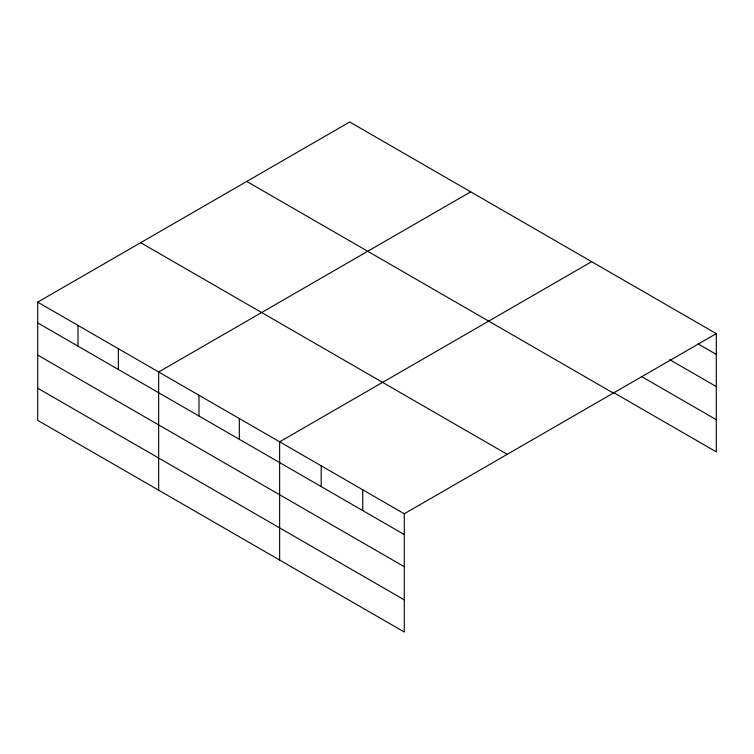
<?xml version="1.0" encoding="UTF-8"?>
<svg xmlns="http://www.w3.org/2000/svg" width="754" height="754" viewBox="0 0 754 754"><rect width="100%" height="100%" fill="white"/><g stroke="black" fill="none" stroke-linecap="round" stroke-linejoin="round"><path stroke-width="1.13" d="M404.276 566.706L404.285 513.776L37.7 302.137L37.7 420.364L404.276 632.012L404.276 566.706L37.7 355.068M612.945 392.193L716.3 451.863L716.3 333.636L349.715 121.988L37.7 302.137M470.694 191.836L158.67 371.976L158.67 490.204M591.664 261.676L279.64 441.816L279.64 560.052M404.285 513.776L716.3 333.636M698.063 343.871L716.3 354.408M669.684 359.658L716.3 386.566M641.315 376.416L716.3 419.705M246.756 181.441L613.332 393.079M140.668 242.684L507.244 454.332M37.7 322.901L404.285 534.548M37.7 388.206L404.276 599.845M362.731 489.789L362.731 510.562M321.185 465.802L321.185 486.575M239.32 418.536L239.32 439.309M198.999 395.256L198.999 416.029M118.35 348.697L118.35 369.469M78.02 325.417L78.02 346.19"/></g></svg>
